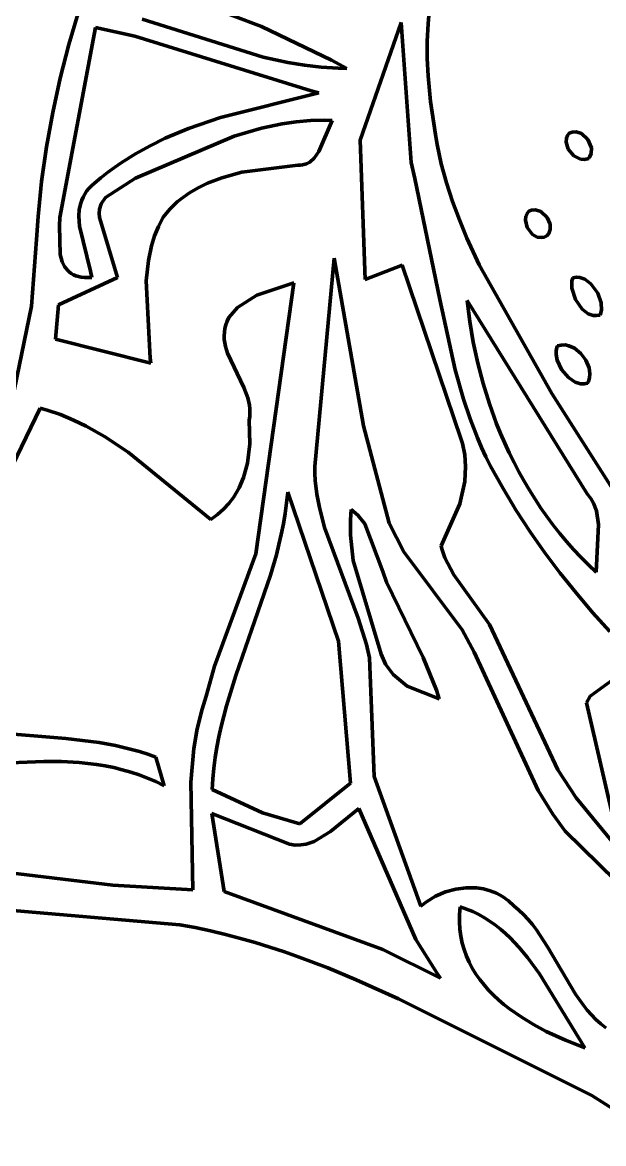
# Model space of a CAD drawing. Header units: millimetres. Extents: x 0 to 12.5, y 0 to 14.6.
# Drawn here: x 8.978 to 9.695, y 8.915 to 10.296 of the extents above; entities that cross this region are included whole.
import ezdxf

# ---------------------------------------------------------------- set-up
doc = ezdxf.new("R2010")
doc.units = ezdxf.units.MM
doc.layers.add('color#131313ff', color=7, linetype='CONTINUOUS', lineweight=100)
doc.layers.add('color#fcfcfcff', color=7, linetype='CONTINUOUS', lineweight=100)

msp = doc.modelspace()

# ---------------------------------------------------------------- linework, layer by layer
at = {"layer": 'color#131313ff'}
for p, q in [((9.2729, 10.2912), (9.2031, 10.3175)), ((9.0355, 10.2691), (9.0478, 10.3103)), ((9.1261, 10.3001), (9.2752, 10.2533)), ((9.4791, 10.3047), (9.4782, 10.2942)), ((9.0685, 10.2897), (9.0246, 10.0559)), ((9.1168, 10.2792), (9.0685, 10.2897)), ((9.3594, 10.2497), (9.2729, 10.2912)), ((9.4453, 10.296), (9.3945, 10.1513)), ((9.4574, 10.1236), (9.4453, 10.296)), ((9.4782, 10.2942), (9.4772, 10.273)), ((9.3342, 10.2119), (9.1168, 10.2792)), ((9.4772, 10.273), (9.4773, 10.2517)), ((9.0247, 10.2273), (9.0355, 10.2691)), ((9.2752, 10.2533), (9.3055, 10.2466)), ((9.3055, 10.2466), (9.326, 10.2433)), ((9.3781, 10.2395), (9.3594, 10.2497)), ((9.4773, 10.2517), (9.4783, 10.2304)), ((9.326, 10.2433), (9.3467, 10.2409)), ((9.3467, 10.2409), (9.3676, 10.2396)), ((9.3676, 10.2396), (9.3781, 10.2395)), ((9.4783, 10.2304), (9.4813, 10.1988)), ((9.0156, 10.1853), (9.0247, 10.2273)), ((9.2225, 10.1791), (9.3437, 10.2093)), ((9.3437, 10.2093), (9.3342, 10.2119)), ((9.4813, 10.1988), (9.4874, 10.158)), ((9.008, 10.1429), (9.0156, 10.1853)), ((9.183, 10.1654), (9.2225, 10.1791)), ((9.3334, 10.1752), (9.3159, 10.1737)), ((9.3511, 10.1757), (9.3334, 10.1752)), ((9.3436, 10.1372), (9.3601, 10.1754)), ((9.3601, 10.1754), (9.3511, 10.1757)), ((9.1543, 10.1534), (9.183, 10.1654)), ((9.2729, 10.1658), (9.2392, 10.156)), ((9.2985, 10.1712), (9.2729, 10.1658)), ((9.3159, 10.1737), (9.2985, 10.1712)), ((9.6558, 10.1611), (9.6609, 10.1614)), ((9.6609, 10.1614), (9.6674, 10.1593)), ((9.2392, 10.156), (9.1176, 10.1045)), ((9.1357, 10.1443), (9.1543, 10.1534)), ((9.3945, 10.1513), (9.4009, 9.9797)), ((9.4874, 10.158), (9.4894, 10.1459)), ((9.6483, 10.1486), (9.6488, 10.1536)), ((9.6509, 10.1402), (9.6483, 10.1486)), ((9.6488, 10.1536), (9.6501, 10.1568)), ((9.6501, 10.1568), (9.6523, 10.1597)), ((9.6523, 10.1597), (9.6558, 10.1611)), ((9.6674, 10.1593), (9.6753, 10.1519)), ((9.6753, 10.1519), (9.6795, 10.1418)), ((9.002, 10.1002), (9.008, 10.1429)), ((9.1001, 10.1233), (9.1176, 10.1343)), ((9.1176, 10.1343), (9.1357, 10.1443)), ((9.338, 10.1289), (9.3436, 10.1372)), ((9.4894, 10.1459), (9.4919, 10.1339)), ((9.4919, 10.1339), (9.4946, 10.122)), ((9.658, 10.1317), (9.6509, 10.1402)), ((9.6793, 10.1348), (9.6773, 10.13)), ((9.6795, 10.1418), (9.6793, 10.1348)), ((9.0916, 10.1174), (9.1001, 10.1233)), ((9.2486, 10.1115), (9.3179, 10.1205)), ((9.3179, 10.1205), (9.3208, 10.1205)), ((9.3208, 10.1205), (9.3235, 10.1208)), ((9.3235, 10.1208), (9.3284, 10.1221)), ((9.3284, 10.1221), (9.3327, 10.1242)), ((9.3327, 10.1242), (9.338, 10.1289)), ((9.462, 10.1041), (9.4574, 10.1236)), ((9.4946, 10.122), (9.5009, 10.0986)), ((9.666, 10.1277), (9.658, 10.1317)), ((9.6712, 10.1273), (9.666, 10.1277)), ((9.6763, 10.1286), (9.6712, 10.1273)), ((9.6773, 10.13), (9.6763, 10.1286)), ((9.0751, 10.1048), (9.0832, 10.1113)), ((9.0832, 10.1113), (9.0916, 10.1174)), ((9.2239, 10.1049), (9.2486, 10.1115)), ((8.9977, 10.0573), (9.002, 10.1002)), ((9.0602, 10.0916), (9.0634, 10.0949)), ((9.0634, 10.0949), (9.0671, 10.0981)), ((9.0671, 10.0981), (9.0751, 10.1048)), ((9.1176, 10.1045), (9.0806, 10.0803)), ((9.1842, 10.0863), (9.195, 10.0926)), ((9.195, 10.0926), (9.2063, 10.0981)), ((9.2063, 10.0981), (9.2239, 10.1049)), ((9.4928, 9.9551), (9.462, 10.1041)), ((9.5009, 10.0986), (9.5083, 10.0756)), ((9.0514, 10.0774), (9.0531, 10.0811)), ((9.0531, 10.0811), (9.0551, 10.0847)), ((9.0551, 10.0847), (9.0574, 10.0883)), ((9.0574, 10.0883), (9.0602, 10.0916)), ((9.0806, 10.0803), (9.0754, 10.0728)), ((9.1692, 10.075), (9.174, 10.079)), ((9.174, 10.079), (9.1842, 10.0863)), ((9.0479, 10.0576), (9.0484, 10.0657)), ((9.0484, 10.0657), (9.0501, 10.0736)), ((9.0501, 10.0736), (9.0514, 10.0774)), ((9.0732, 10.0662), (9.0727, 10.0613)), ((9.0754, 10.0728), (9.0732, 10.0662)), ((9.1557, 10.0614), (9.16, 10.0662)), ((9.16, 10.0662), (9.1645, 10.0707)), ((9.1645, 10.0707), (9.1692, 10.075)), ((9.5083, 10.0756), (9.5168, 10.0529)), ((9.6023, 10.0636), (9.6057, 10.065)), ((9.6057, 10.065), (9.6107, 10.0653)), ((9.6107, 10.0653), (9.6172, 10.0632)), ((8.9958, 10.0287), (8.9977, 10.0573)), ((9.0246, 10.0559), (9.024, 10.0456)), ((9.0487, 10.045), (9.0479, 10.0576)), ((9.0727, 10.0613), (9.0732, 10.0559)), ((9.0732, 10.0559), (9.0953, 9.982)), ((9.1459, 10.0448), (9.1516, 10.0563)), ((9.1516, 10.0563), (9.1557, 10.0614)), ((9.5168, 10.0529), (9.526, 10.0306)), ((9.5982, 10.0524), (9.5988, 10.0576)), ((9.6003, 10.0437), (9.5982, 10.0524)), ((9.5988, 10.0576), (9.6012, 10.0622)), ((9.6012, 10.0622), (9.6023, 10.0636)), ((9.6172, 10.0632), (9.6251, 10.0559)), ((9.6251, 10.0559), (9.6287, 10.0477)), ((9.024, 10.0456), (9.0249, 10.0103)), ((9.0621, 9.9899), (9.0487, 10.045)), ((9.1412, 10.0331), (9.1459, 10.0448)), ((9.6068, 10.0351), (9.6003, 10.0437)), ((9.6289, 10.0409), (9.6271, 10.0361)), ((9.6287, 10.0477), (9.6289, 10.0409)), ((8.9894, 9.9468), (8.9958, 10.0287)), ((9.1374, 10.0211), (9.1412, 10.0331)), ((9.526, 10.0306), (9.5413, 9.9977)), ((9.6128, 10.0318), (9.6068, 10.0351)), ((9.6179, 10.0311), (9.6128, 10.0318)), ((9.6213, 10.0317), (9.6179, 10.0311)), ((9.6248, 10.0332), (9.6213, 10.0317)), ((9.6271, 10.0361), (9.6248, 10.0332)), ((9.0249, 10.0103), (9.0275, 10.0011)), ((9.1335, 10.0028), (9.1374, 10.0211)), ((9.0275, 10.0011), (9.0302, 9.9956)), ((9.1307, 9.9778), (9.1335, 10.0028)), ((9.3625, 10.0056), (9.3385, 9.7494)), ((9.3985, 9.7992), (9.3625, 10.0056)), ((9.4009, 9.9797), (9.4463, 9.9972)), ((9.4463, 9.9972), (9.5192, 9.7824)), ((9.5413, 9.9977), (9.6306, 9.839)), ((9.0953, 9.982), (9.0227, 9.9485)), ((9.0302, 9.9956), (9.0338, 9.9909)), ((9.0338, 9.9909), (9.036, 9.9888)), ((9.036, 9.9888), (9.0384, 9.987)), ((9.0384, 9.987), (9.0411, 9.9854)), ((9.0411, 9.9854), (9.044, 9.9841)), ((9.044, 9.9841), (9.0473, 9.9831)), ((9.0473, 9.9831), (9.0509, 9.9823)), ((9.0509, 9.9823), (9.0548, 9.9819)), ((9.0548, 9.9819), (9.0591, 9.9818)), ((9.0591, 9.9818), (9.0637, 9.982)), ((9.0637, 9.982), (9.0621, 9.9899)), ((9.6568, 9.9817), (9.6611, 9.9823)), ((9.6611, 9.9823), (9.6653, 9.982)), ((9.6653, 9.982), (9.6714, 9.9798)), ((9.1359, 9.8828), (9.1307, 9.9778)), ((9.2659, 9.6417), (9.3128, 9.9753)), ((9.3128, 9.9753), (9.2673, 9.9603)), ((9.6555, 9.9689), (9.6556, 9.9777)), ((9.6598, 9.9549), (9.6555, 9.9689)), ((9.6556, 9.9777), (9.6568, 9.9817)), ((9.6714, 9.9798), (9.6789, 9.9743)), ((9.6789, 9.9743), (9.6875, 9.9625)), ((9.2673, 9.9603), (9.2435, 9.945)), ((9.5117, 9.8684), (9.4928, 9.9551)), ((9.6683, 9.9429), (9.6598, 9.9549)), ((9.6875, 9.9625), (9.6915, 9.9509)), ((8.9624, 9.8151), (8.9894, 9.9468)), ((9.0227, 9.9485), (9.0191, 9.9062)), ((9.2435, 9.945), (9.2329, 9.9329)), ((9.5265, 9.9537), (9.5296, 9.9279)), ((9.6743, 9.7157), (9.5265, 9.9537)), ((9.6756, 9.9374), (9.6683, 9.9429)), ((9.6919, 9.9419), (9.6904, 9.9357)), ((9.6915, 9.9509), (9.6919, 9.9419)), ((9.2307, 9.9282), (9.229, 9.9236)), ((9.2329, 9.9329), (9.2307, 9.9282)), ((9.5296, 9.9279), (9.5339, 9.9022)), ((9.6817, 9.9353), (9.6756, 9.9374)), ((9.686, 9.935), (9.6817, 9.9353)), ((9.6904, 9.9357), (9.686, 9.935)), ((9.2272, 9.9146), (9.2269, 9.9102)), ((9.2279, 9.9191), (9.2272, 9.9146)), ((9.229, 9.9236), (9.2279, 9.9191)), ((9.0191, 9.9062), (9.1366, 9.8766)), ((9.2269, 9.9102), (9.2271, 9.9058)), ((9.2271, 9.9058), (9.2277, 9.9015)), ((9.2277, 9.9015), (9.2285, 9.8972)), ((9.5339, 9.9022), (9.5394, 9.8766)), ((9.2285, 9.8972), (9.2311, 9.8887)), ((9.2311, 9.8887), (9.2512, 9.8467)), ((9.636, 9.8916), (9.637, 9.8958)), ((9.636, 9.8872), (9.636, 9.8916)), ((9.6373, 9.8802), (9.636, 9.8872)), ((9.637, 9.8958), (9.6378, 9.8977)), ((9.6378, 9.8977), (9.6425, 9.8988)), ((9.6425, 9.8988), (9.6473, 9.8989)), ((9.6473, 9.8989), (9.6519, 9.8979)), ((9.6519, 9.8979), (9.6587, 9.8949)), ((9.6587, 9.8949), (9.6666, 9.8885)), ((9.6666, 9.8885), (9.6729, 9.8801)), ((9.1366, 9.8766), (9.1359, 9.8828)), ((9.5394, 9.8766), (9.546, 9.8514)), ((9.6429, 9.8686), (9.6373, 9.8802)), ((9.6729, 9.8801), (9.6768, 9.8707)), ((9.5221, 9.832), (9.5117, 9.8684)), ((9.6514, 9.8588), (9.6429, 9.8686)), ((9.6596, 9.8533), (9.6514, 9.8588)), ((9.6773, 9.8586), (9.6759, 9.854)), ((9.6768, 9.8707), (9.6777, 9.8634)), ((9.6777, 9.8634), (9.6773, 9.8586)), ((9.2512, 9.8467), (9.2561, 9.8337)), ((9.546, 9.8514), (9.5538, 9.8264)), ((9.6661, 9.8512), (9.6596, 9.8533)), ((9.6705, 9.851), (9.6661, 9.8512)), ((9.6748, 9.8519), (9.6705, 9.851)), ((9.6759, 9.854), (9.6748, 9.8519)), ((9.2561, 9.8337), (9.258, 9.8248)), ((9.5302, 9.808), (9.5221, 9.832)), ((9.6306, 9.839), (9.7063, 9.7205)), ((9.0003, 9.821), (8.9081, 9.6317)), ((9.0088, 9.8186), (9.0003, 9.821)), ((9.0253, 9.8131), (9.0088, 9.8186)), ((9.258, 9.8248), (9.2585, 9.8202)), ((9.2585, 9.8202), (9.2587, 9.8156)), ((9.5538, 9.8264), (9.5628, 9.8019)), ((9.0414, 9.8065), (9.0253, 9.8131)), ((9.057, 9.799), (9.0414, 9.8065)), ((9.2584, 9.811), (9.2577, 9.8062)), ((9.2577, 9.8062), (9.2586, 9.7771)), ((9.2587, 9.8156), (9.2584, 9.811)), ((9.5393, 9.7844), (9.5302, 9.808)), ((9.0796, 9.7861), (9.057, 9.799)), ((9.4304, 9.6793), (9.3985, 9.7992)), ((9.5628, 9.8019), (9.5677, 9.7897)), ((9.5677, 9.7897), (9.5729, 9.7778)), ((9.1085, 9.7667), (9.0796, 9.7861)), ((9.2586, 9.7771), (9.2558, 9.7535)), ((9.5192, 9.7824), (9.5205, 9.7777)), ((9.5205, 9.7777), (9.5234, 9.7635)), ((9.5443, 9.7727), (9.5393, 9.7844)), ((9.5729, 9.7778), (9.5784, 9.7659)), ((9.2105, 9.6841), (9.1085, 9.7667)), ((9.5234, 9.7635), (9.5245, 9.7494)), ((9.5496, 9.7611), (9.5443, 9.7727)), ((9.5553, 9.7497), (9.5496, 9.7611)), ((9.5784, 9.7659), (9.5842, 9.7542)), ((9.2558, 9.7535), (9.2509, 9.7356)), ((9.3385, 9.7494), (9.3387, 9.7408)), ((9.5245, 9.7494), (9.5235, 9.7308)), ((9.5707, 9.7221), (9.5553, 9.7497)), ((9.5842, 9.7542), (9.5902, 9.7426)), ((9.2509, 9.7356), (9.2455, 9.723)), ((9.3387, 9.7408), (9.3392, 9.7322)), ((9.5902, 9.7426), (9.5966, 9.7312)), ((9.2455, 9.723), (9.2384, 9.7111)), ((9.3392, 9.7322), (9.3412, 9.7153)), ((9.5235, 9.7308), (9.5176, 9.7034)), ((9.5869, 9.6952), (9.5707, 9.7221)), ((9.5966, 9.7312), (9.6032, 9.72)), ((9.6032, 9.72), (9.6101, 9.709)), ((9.2384, 9.7111), (9.2327, 9.7036)), ((9.3053, 9.7175), (9.3039, 9.7044)), ((9.3678, 9.5342), (9.3053, 9.7175)), ((9.3412, 9.7153), (9.3444, 9.6987)), ((9.6101, 9.709), (9.6173, 9.6981)), ((9.6787, 9.7099), (9.6743, 9.7157)), ((9.6822, 9.7039), (9.6787, 9.7099)), ((9.2262, 9.6966), (9.2188, 9.6901)), ((9.2327, 9.7036), (9.2262, 9.6966)), ((9.3039, 9.7044), (9.3022, 9.6914)), ((9.3444, 9.6987), (9.3508, 9.6742)), ((9.3827, 9.6837), (9.3836, 9.6964)), ((9.3836, 9.6964), (9.3918, 9.6893)), ((9.5176, 9.7034), (9.4945, 9.6516)), ((9.6041, 9.6689), (9.5869, 9.6952)), ((9.6173, 9.6981), (9.6248, 9.6875)), ((9.6858, 9.6945), (9.6822, 9.7039)), ((9.6885, 9.6779), (9.6858, 9.6945)), ((9.2188, 9.6901), (9.2105, 9.6841)), ((9.3, 9.6785), (9.2974, 9.6657)), ((9.3022, 9.6914), (9.3, 9.6785)), ((9.3828, 9.6647), (9.3827, 9.6837)), ((9.3918, 9.6893), (9.4005, 9.6786)), ((9.4005, 9.6786), (9.4225, 9.6201)), ((9.4486, 9.6441), (9.4304, 9.6793)), ((9.6248, 9.6875), (9.6326, 9.677)), ((9.2974, 9.6657), (9.2945, 9.653)), ((9.3508, 9.6742), (9.3921, 9.5625)), ((9.3861, 9.6334), (9.3828, 9.6647)), ((9.6222, 9.6431), (9.6041, 9.6689)), ((9.6326, 9.677), (9.6407, 9.6668)), ((9.6407, 9.6668), (9.649, 9.6568)), ((9.6853, 9.6191), (9.6885, 9.6779)), ((9.2945, 9.653), (9.2913, 9.6404)), ((9.4945, 9.6516), (9.4954, 9.6477)), ((9.649, 9.6568), (9.6577, 9.647)), ((9.2151, 9.5034), (9.2659, 9.6417)), ((9.2913, 9.6404), (9.2841, 9.6153)), ((9.5202, 9.5482), (9.4486, 9.6441)), ((9.4954, 9.6477), (9.499, 9.6366)), ((9.6411, 9.618), (9.6222, 9.6431)), ((9.6577, 9.647), (9.6666, 9.6374)), ((9.6666, 9.6374), (9.6758, 9.6282)), ((9.4205, 9.5183), (9.3861, 9.6334)), ((9.499, 9.6366), (9.5101, 9.616)), ((9.6758, 9.6282), (9.6853, 9.6191)), ((9.2841, 9.6153), (9.2415, 9.4918)), ((9.4225, 9.6201), (9.427, 9.6069)), ((9.5101, 9.616), (9.5538, 9.5545)), ((9.6607, 9.5935), (9.6411, 9.618)), ((9.427, 9.6069), (9.4723, 9.514)), ((9.6811, 9.5695), (9.6607, 9.5935)), ((9.7021, 9.5461), (9.6811, 9.5695)), ((9.3921, 9.5625), (9.4022, 9.5301)), ((9.5538, 9.5545), (9.6381, 9.3759)), ((9.5351, 9.5208), (9.5202, 9.5482)), ((9.3827, 9.3593), (9.3678, 9.5342)), ((9.4022, 9.5301), (9.4061, 9.5136)), ((9.4061, 9.5136), (9.4119, 9.3676)), ((9.4258, 9.506), (9.4205, 9.5183)), ((9.4723, 9.514), (9.4888, 9.4738)), ((9.6141, 9.3501), (9.5351, 9.5208)), ((9.2048, 9.4663), (9.2151, 9.5034)), ((9.4352, 9.493), (9.4258, 9.506)), ((9.6779, 9.4665), (9.7246, 9.5)), ((9.2415, 9.4918), (9.2299, 9.4544)), ((9.4524, 9.4787), (9.4352, 9.493)), ((9.4918, 9.4632), (9.4524, 9.4787)), ((9.4888, 9.4738), (9.4918, 9.4632)), ((9.1997, 9.4504), (9.2048, 9.4663)), ((9.6734, 9.4584), (9.6779, 9.4665)), ((9.7112, 9.2947), (9.6734, 9.4584)), ((9.1937, 9.4262), (9.1997, 9.4504)), ((9.2299, 9.4544), (9.2233, 9.4292)), ((8.909, 9.4245), (9.0319, 9.4143)), ((9.1895, 9.4018), (9.1937, 9.4262)), ((9.2205, 9.4165), (9.218, 9.4037)), ((9.2233, 9.4292), (9.2205, 9.4165)), ((9.0319, 9.4143), (9.0727, 9.4093)), ((9.0727, 9.4093), (9.0929, 9.4056)), ((9.0929, 9.4056), (9.1129, 9.4009)), ((9.218, 9.4037), (9.2159, 9.3908)), ((9.1129, 9.4009), (9.1228, 9.3981)), ((9.1228, 9.3981), (9.1327, 9.3949)), ((9.1327, 9.3949), (9.1426, 9.3914)), ((9.1426, 9.3914), (9.1529, 9.3562)), ((9.1858, 9.3607), (9.1895, 9.4018)), ((9.2159, 9.3908), (9.2142, 9.3778)), ((9.0046, 9.3861), (8.8727, 9.3805)), ((9.0264, 9.3859), (9.0046, 9.3861)), ((9.0481, 9.3846), (9.0264, 9.3859)), ((9.0589, 9.3836), (9.0481, 9.3846)), ((9.0696, 9.3822), (9.0589, 9.3836)), ((9.0803, 9.3805), (9.0696, 9.3822)), ((9.0909, 9.3784), (9.0803, 9.3805)), ((9.1014, 9.3759), (9.0909, 9.3784)), ((9.1119, 9.373), (9.1014, 9.3759)), ((9.2142, 9.3778), (9.213, 9.3647)), ((9.6381, 9.3759), (9.6606, 9.3414)), ((9.1223, 9.3696), (9.1119, 9.373)), ((9.1326, 9.3656), (9.1223, 9.3696)), ((9.1428, 9.3612), (9.1326, 9.3656)), ((9.1529, 9.3562), (9.1428, 9.3612)), ((9.1884, 9.2281), (9.1858, 9.3607)), ((9.213, 9.3647), (9.2123, 9.3515)), ((9.4119, 9.3676), (9.4695, 9.208)), ((9.2123, 9.3515), (9.2741, 9.3226)), ((9.3201, 9.3092), (9.3827, 9.3593)), ((9.6322, 9.3211), (9.6141, 9.3501)), ((9.6606, 9.3414), (9.7198, 9.2693)), ((9.2116, 9.3218), (9.2269, 9.2257)), ((9.3073, 9.284), (9.2116, 9.3218)), ((9.2741, 9.3226), (9.3201, 9.3092)), ((9.393, 9.3283), (9.358, 9.2998)), ((9.4632, 9.1666), (9.393, 9.3283)), ((9.6474, 9.3003), (9.6322, 9.3211)), ((9.358, 9.2998), (9.3377, 9.2875)), ((9.7736, 9.1762), (9.6474, 9.3003)), ((9.3146, 9.2831), (9.3073, 9.284)), ((9.3216, 9.2833), (9.3146, 9.2831)), ((9.3282, 9.2843), (9.3216, 9.2833)), ((9.3377, 9.2875), (9.3282, 9.2843)), ((8.9034, 9.2561), (9.0897, 9.2335)), ((9.0897, 9.2335), (9.1884, 9.2281)), ((9.2269, 9.2257), (9.4225, 9.1546)), ((9.4876, 9.2201), (9.4997, 9.2253)), ((9.4997, 9.2253), (9.5123, 9.2288)), ((9.5123, 9.2288), (9.5251, 9.2305)), ((9.5251, 9.2305), (9.538, 9.2303)), ((9.538, 9.2303), (9.5464, 9.229)), ((9.5464, 9.229), (9.5547, 9.2269)), ((9.5547, 9.2269), (9.5626, 9.2237)), ((9.5626, 9.2237), (9.5702, 9.2196)), ((9.1725, 9.1849), (8.7917, 9.2172)), ((9.4695, 9.208), (9.4764, 9.2133)), ((9.4764, 9.2133), (9.4876, 9.2201)), ((9.5702, 9.2196), (9.5774, 9.2144)), ((9.5774, 9.2144), (9.584, 9.2082)), ((9.5169, 9.1977), (9.5168, 9.1884)), ((9.5177, 9.2072), (9.5169, 9.1977)), ((9.5257, 9.2043), (9.5177, 9.2072)), ((9.5334, 9.2011), (9.5257, 9.2043)), ((9.5408, 9.1974), (9.5334, 9.2011)), ((9.5479, 9.1934), (9.5408, 9.1974)), ((9.584, 9.2082), (9.5902, 9.203)), ((9.5902, 9.203), (9.596, 9.1974)), ((9.596, 9.1974), (9.6015, 9.1914)), ((9.1914, 9.1814), (9.1725, 9.1849)), ((9.21, 9.1774), (9.1914, 9.1814)), ((9.5168, 9.1884), (9.5173, 9.1795)), ((9.5547, 9.1891), (9.5479, 9.1934)), ((9.5613, 9.1845), (9.5547, 9.1891)), ((9.5676, 9.1795), (9.5613, 9.1845)), ((9.6015, 9.1914), (9.6068, 9.1851)), ((9.6068, 9.1851), (9.6118, 9.1786)), ((9.2286, 9.173), (9.21, 9.1774)), ((9.247, 9.1682), (9.2286, 9.173)), ((9.2652, 9.163), (9.247, 9.1682)), ((9.5173, 9.1795), (9.5185, 9.1708)), ((9.5185, 9.1708), (9.5202, 9.1624)), ((9.5737, 9.1743), (9.5676, 9.1795)), ((9.5796, 9.1688), (9.5737, 9.1743)), ((9.5907, 9.1571), (9.5796, 9.1688)), ((9.6118, 9.1786), (9.6166, 9.1718)), ((9.6166, 9.1718), (9.6256, 9.1577)), ((9.2834, 9.1574), (9.2652, 9.163)), ((9.3014, 9.1514), (9.2834, 9.1574)), ((9.4225, 9.1546), (9.4936, 9.1193)), ((9.4889, 9.1259), (9.4632, 9.1666)), ((9.5202, 9.1624), (9.5226, 9.1543)), ((9.5226, 9.1543), (9.5255, 9.1464)), ((9.601, 9.1446), (9.5907, 9.1571)), ((9.6256, 9.1577), (9.6599, 9.0996)), ((9.3192, 9.1452), (9.3014, 9.1514)), ((9.3547, 9.1317), (9.3192, 9.1452)), ((9.5255, 9.1464), (9.5289, 9.1388)), ((9.6155, 9.1246), (9.601, 9.1446)), ((9.3898, 9.1172), (9.3547, 9.1317)), ((9.4936, 9.1193), (9.4889, 9.1259)), ((9.5289, 9.1388), (9.5328, 9.1314)), ((9.5328, 9.1314), (9.5372, 9.1243)), ((9.4417, 9.0938), (9.3898, 9.1172)), ((9.5372, 9.1243), (9.5421, 9.1175)), ((9.5421, 9.1175), (9.5473, 9.1109)), ((9.6715, 9.0334), (9.6155, 9.1246)), ((9.5473, 9.1109), (9.5529, 9.1045)), ((9.5529, 9.1045), (9.5589, 9.0984)), ((9.5589, 9.0984), (9.5652, 9.0926)), ((9.6599, 9.0996), (9.6694, 9.0862)), ((9.68, 8.9745), (9.4417, 9.0938)), ((9.5652, 9.0926), (9.5718, 9.0869)), ((9.5718, 9.0869), (9.5787, 9.0815)), ((9.6694, 9.0862), (9.6744, 9.0799)), ((9.5787, 9.0815), (9.5931, 9.0714)), ((9.5931, 9.0714), (9.6082, 9.0621)), ((9.6744, 9.0799), (9.6796, 9.0739)), ((9.6796, 9.0739), (9.6852, 9.0682)), ((9.6082, 9.0621), (9.6239, 9.0537)), ((9.6852, 9.0682), (9.6911, 9.063)), ((9.6911, 9.063), (9.6973, 9.0581)), ((9.6239, 9.0537), (9.6477, 9.0427)), ((9.6477, 9.0427), (9.6715, 9.0334)), ((9.774, 8.9155), (9.68, 8.9745))]:
    msp.add_line(p, q, dxfattribs=at)
at = {"layer": 'color#fcfcfcff'}
for p, q in [((9.2031, 10.3175), (9.2729, 10.2912)), ((9.0478, 10.3103), (9.0355, 10.2691)), ((9.2752, 10.2533), (9.1261, 10.3001)), ((9.4782, 10.2942), (9.4791, 10.3047)), ((9.0246, 10.0559), (9.0685, 10.2897)), ((9.0685, 10.2897), (9.1168, 10.2792)), ((9.2729, 10.2912), (9.3594, 10.2497)), ((9.3945, 10.1513), (9.4453, 10.296)), ((9.4453, 10.296), (9.4574, 10.1236)), ((9.4772, 10.273), (9.4782, 10.2942)), ((9.1168, 10.2792), (9.3342, 10.2119)), ((9.4773, 10.2517), (9.4772, 10.273)), ((9.0355, 10.2691), (9.0247, 10.2273)), ((9.3055, 10.2466), (9.2752, 10.2533)), ((9.326, 10.2433), (9.3055, 10.2466)), ((9.3594, 10.2497), (9.3781, 10.2395)), ((9.4783, 10.2304), (9.4773, 10.2517)), ((9.3467, 10.2409), (9.326, 10.2433)), ((9.3676, 10.2396), (9.3467, 10.2409)), ((9.3781, 10.2395), (9.3676, 10.2396)), ((9.4813, 10.1988), (9.4783, 10.2304)), ((9.0247, 10.2273), (9.0156, 10.1853)), ((9.3437, 10.2093), (9.2225, 10.1791)), ((9.3342, 10.2119), (9.3437, 10.2093)), ((9.4874, 10.158), (9.4813, 10.1988)), ((9.0156, 10.1853), (9.008, 10.1429)), ((9.2225, 10.1791), (9.183, 10.1654)), ((9.3159, 10.1737), (9.3334, 10.1752)), ((9.3334, 10.1752), (9.3511, 10.1757)), ((9.3601, 10.1754), (9.3436, 10.1372)), ((9.3511, 10.1757), (9.3601, 10.1754)), ((9.183, 10.1654), (9.1543, 10.1534)), ((9.2392, 10.156), (9.2729, 10.1658)), ((9.2729, 10.1658), (9.2985, 10.1712)), ((9.2985, 10.1712), (9.3159, 10.1737)), ((9.6609, 10.1614), (9.6558, 10.1611)), ((9.6674, 10.1593), (9.6609, 10.1614)), ((9.1176, 10.1045), (9.2392, 10.156)), ((9.1543, 10.1534), (9.1357, 10.1443)), ((9.4009, 9.9797), (9.3945, 10.1513)), ((9.4894, 10.1459), (9.4874, 10.158)), ((9.6488, 10.1536), (9.6483, 10.1486)), ((9.6483, 10.1486), (9.6509, 10.1402)), ((9.6501, 10.1568), (9.6488, 10.1536)), ((9.6523, 10.1597), (9.6501, 10.1568)), ((9.6558, 10.1611), (9.6523, 10.1597)), ((9.6753, 10.1519), (9.6674, 10.1593)), ((9.6795, 10.1418), (9.6753, 10.1519)), ((9.008, 10.1429), (9.002, 10.1002)), ((9.1176, 10.1343), (9.1001, 10.1233)), ((9.1357, 10.1443), (9.1176, 10.1343)), ((9.3436, 10.1372), (9.338, 10.1289)), ((9.4919, 10.1339), (9.4894, 10.1459)), ((9.4946, 10.122), (9.4919, 10.1339)), ((9.6509, 10.1402), (9.658, 10.1317)), ((9.6773, 10.13), (9.6793, 10.1348)), ((9.6793, 10.1348), (9.6795, 10.1418)), ((9.1001, 10.1233), (9.0916, 10.1174)), ((9.3179, 10.1205), (9.2486, 10.1115)), ((9.3208, 10.1205), (9.3179, 10.1205)), ((9.3235, 10.1208), (9.3208, 10.1205)), ((9.3284, 10.1221), (9.3235, 10.1208)), ((9.3327, 10.1242), (9.3284, 10.1221)), ((9.338, 10.1289), (9.3327, 10.1242)), ((9.4574, 10.1236), (9.462, 10.1041)), ((9.5009, 10.0986), (9.4946, 10.122)), ((9.658, 10.1317), (9.666, 10.1277)), ((9.666, 10.1277), (9.6712, 10.1273)), ((9.6712, 10.1273), (9.6763, 10.1286)), ((9.6763, 10.1286), (9.6773, 10.13)), ((9.0832, 10.1113), (9.0751, 10.1048)), ((9.0916, 10.1174), (9.0832, 10.1113)), ((9.2486, 10.1115), (9.2239, 10.1049)), ((9.002, 10.1002), (8.9977, 10.0573)), ((9.0634, 10.0949), (9.0602, 10.0916)), ((9.0671, 10.0981), (9.0634, 10.0949)), ((9.0751, 10.1048), (9.0671, 10.0981)), ((9.0806, 10.0803), (9.1176, 10.1045)), ((9.195, 10.0926), (9.1842, 10.0863)), ((9.2063, 10.0981), (9.195, 10.0926)), ((9.2239, 10.1049), (9.2063, 10.0981)), ((9.462, 10.1041), (9.4928, 9.9551)), ((9.5083, 10.0756), (9.5009, 10.0986)), ((9.0531, 10.0811), (9.0514, 10.0774)), ((9.0551, 10.0847), (9.0531, 10.0811)), ((9.0574, 10.0883), (9.0551, 10.0847)), ((9.0602, 10.0916), (9.0574, 10.0883)), ((9.0754, 10.0728), (9.0806, 10.0803)), ((9.174, 10.079), (9.1692, 10.075)), ((9.1842, 10.0863), (9.174, 10.079)), ((9.0484, 10.0657), (9.0479, 10.0576)), ((9.0501, 10.0736), (9.0484, 10.0657)), ((9.0514, 10.0774), (9.0501, 10.0736)), ((9.0727, 10.0613), (9.0732, 10.0662)), ((9.0732, 10.0662), (9.0754, 10.0728)), ((9.16, 10.0662), (9.1557, 10.0614)), ((9.1645, 10.0707), (9.16, 10.0662)), ((9.1692, 10.075), (9.1645, 10.0707)), ((9.5168, 10.0529), (9.5083, 10.0756)), ((9.6057, 10.065), (9.6023, 10.0636)), ((9.6107, 10.0653), (9.6057, 10.065)), ((9.6172, 10.0632), (9.6107, 10.0653)), ((8.9977, 10.0573), (8.9958, 10.0287)), ((9.024, 10.0456), (9.0246, 10.0559)), ((9.0479, 10.0576), (9.0487, 10.045)), ((9.0732, 10.0559), (9.0727, 10.0613)), ((9.0953, 9.982), (9.0732, 10.0559)), ((9.1516, 10.0563), (9.1459, 10.0448)), ((9.1557, 10.0614), (9.1516, 10.0563)), ((9.526, 10.0306), (9.5168, 10.0529)), ((9.5988, 10.0576), (9.5982, 10.0524)), ((9.5982, 10.0524), (9.6003, 10.0437)), ((9.6012, 10.0622), (9.5988, 10.0576)), ((9.6023, 10.0636), (9.6012, 10.0622)), ((9.6251, 10.0559), (9.6172, 10.0632)), ((9.6287, 10.0477), (9.6251, 10.0559)), ((9.0249, 10.0103), (9.024, 10.0456)), ((9.0487, 10.045), (9.0621, 9.9899)), ((9.1459, 10.0448), (9.1412, 10.0331)), ((9.6003, 10.0437), (9.6068, 10.0351)), ((9.6271, 10.0361), (9.6289, 10.0409)), ((9.6289, 10.0409), (9.6287, 10.0477)), ((8.9958, 10.0287), (8.9894, 9.9468)), ((9.1412, 10.0331), (9.1374, 10.0211)), ((9.5413, 9.9977), (9.526, 10.0306)), ((9.6068, 10.0351), (9.6128, 10.0318)), ((9.6128, 10.0318), (9.6179, 10.0311)), ((9.6179, 10.0311), (9.6213, 10.0317)), ((9.6213, 10.0317), (9.6248, 10.0332)), ((9.6248, 10.0332), (9.6271, 10.0361)), ((9.0275, 10.0011), (9.0249, 10.0103)), ((9.1374, 10.0211), (9.1335, 10.0028)), ((9.0302, 9.9956), (9.0275, 10.0011)), ((9.1335, 10.0028), (9.1307, 9.9778)), ((9.3385, 9.7494), (9.3625, 10.0056)), ((9.3625, 10.0056), (9.3985, 9.7992)), ((9.4463, 9.9972), (9.4009, 9.9797)), ((9.5192, 9.7824), (9.4463, 9.9972)), ((9.6306, 9.839), (9.5413, 9.9977)), ((9.0227, 9.9485), (9.0953, 9.982)), ((9.0338, 9.9909), (9.0302, 9.9956)), ((9.036, 9.9888), (9.0338, 9.9909)), ((9.0384, 9.987), (9.036, 9.9888)), ((9.0411, 9.9854), (9.0384, 9.987)), ((9.044, 9.9841), (9.0411, 9.9854)), ((9.0473, 9.9831), (9.044, 9.9841)), ((9.0509, 9.9823), (9.0473, 9.9831)), ((9.0548, 9.9819), (9.0509, 9.9823)), ((9.0591, 9.9818), (9.0548, 9.9819)), ((9.0637, 9.982), (9.0591, 9.9818)), ((9.0621, 9.9899), (9.0637, 9.982)), ((9.6611, 9.9823), (9.6568, 9.9817)), ((9.6653, 9.982), (9.6611, 9.9823)), ((9.6714, 9.9798), (9.6653, 9.982)), ((9.1307, 9.9778), (9.1359, 9.8828)), ((9.3128, 9.9753), (9.2659, 9.6417)), ((9.2673, 9.9603), (9.3128, 9.9753)), ((9.6556, 9.9777), (9.6555, 9.9689)), ((9.6555, 9.9689), (9.6598, 9.9549)), ((9.6568, 9.9817), (9.6556, 9.9777)), ((9.6789, 9.9743), (9.6714, 9.9798)), ((9.6875, 9.9625), (9.6789, 9.9743)), ((9.2435, 9.945), (9.2673, 9.9603)), ((9.4928, 9.9551), (9.5117, 9.8684)), ((9.6598, 9.9549), (9.6683, 9.9429)), ((9.6915, 9.9509), (9.6875, 9.9625)), ((8.9894, 9.9468), (8.9624, 9.8151)), ((9.0191, 9.9062), (9.0227, 9.9485)), ((9.2329, 9.9329), (9.2435, 9.945)), ((9.5265, 9.9537), (9.6743, 9.7157)), ((9.5296, 9.9279), (9.5265, 9.9537)), ((9.6683, 9.9429), (9.6756, 9.9374)), ((9.6904, 9.9357), (9.6919, 9.9419)), ((9.6919, 9.9419), (9.6915, 9.9509)), ((9.229, 9.9236), (9.2307, 9.9282)), ((9.2307, 9.9282), (9.2329, 9.9329)), ((9.5339, 9.9022), (9.5296, 9.9279)), ((9.6756, 9.9374), (9.6817, 9.9353)), ((9.6817, 9.9353), (9.686, 9.935)), ((9.686, 9.935), (9.6904, 9.9357)), ((9.2269, 9.9102), (9.2272, 9.9146)), ((9.2272, 9.9146), (9.2279, 9.9191)), ((9.2279, 9.9191), (9.229, 9.9236)), ((9.1366, 9.8766), (9.0191, 9.9062)), ((9.2271, 9.9058), (9.2269, 9.9102)), ((9.2277, 9.9015), (9.2271, 9.9058)), ((9.2285, 9.8972), (9.2277, 9.9015)), ((9.5394, 9.8766), (9.5339, 9.9022)), ((9.2311, 9.8887), (9.2285, 9.8972)), ((9.2512, 9.8467), (9.2311, 9.8887)), ((9.637, 9.8958), (9.636, 9.8916)), ((9.636, 9.8916), (9.636, 9.8872)), ((9.636, 9.8872), (9.6373, 9.8802)), ((9.6378, 9.8977), (9.637, 9.8958)), ((9.6425, 9.8988), (9.6378, 9.8977)), ((9.6473, 9.8989), (9.6425, 9.8988)), ((9.6519, 9.8979), (9.6473, 9.8989)), ((9.6587, 9.8949), (9.6519, 9.8979)), ((9.6666, 9.8885), (9.6587, 9.8949)), ((9.6729, 9.8801), (9.6666, 9.8885)), ((9.1359, 9.8828), (9.1366, 9.8766)), ((9.546, 9.8514), (9.5394, 9.8766)), ((9.6373, 9.8802), (9.6429, 9.8686)), ((9.6768, 9.8707), (9.6729, 9.8801)), ((9.5117, 9.8684), (9.5221, 9.832)), ((9.6429, 9.8686), (9.6514, 9.8588)), ((9.6514, 9.8588), (9.6596, 9.8533)), ((9.6759, 9.854), (9.6773, 9.8586)), ((9.6777, 9.8634), (9.6768, 9.8707)), ((9.6773, 9.8586), (9.6777, 9.8634)), ((9.2561, 9.8337), (9.2512, 9.8467)), ((9.5538, 9.8264), (9.546, 9.8514)), ((9.6596, 9.8533), (9.6661, 9.8512)), ((9.6661, 9.8512), (9.6705, 9.851)), ((9.6705, 9.851), (9.6748, 9.8519)), ((9.6748, 9.8519), (9.6759, 9.854)), ((9.258, 9.8248), (9.2561, 9.8337)), ((9.5221, 9.832), (9.5302, 9.808)), ((9.7063, 9.7205), (9.6306, 9.839)), ((8.9081, 9.6317), (9.0003, 9.821)), ((9.0003, 9.821), (9.0088, 9.8186)), ((9.0088, 9.8186), (9.0253, 9.8131)), ((9.2585, 9.8202), (9.258, 9.8248)), ((9.2587, 9.8156), (9.2585, 9.8202)), ((9.5628, 9.8019), (9.5538, 9.8264)), ((9.0253, 9.8131), (9.0414, 9.8065)), ((9.0414, 9.8065), (9.057, 9.799)), ((9.2577, 9.8062), (9.2584, 9.811)), ((9.2586, 9.7771), (9.2577, 9.8062)), ((9.2584, 9.811), (9.2587, 9.8156)), ((9.5302, 9.808), (9.5393, 9.7844)), ((9.057, 9.799), (9.0796, 9.7861)), ((9.3985, 9.7992), (9.4304, 9.6793)), ((9.5677, 9.7897), (9.5628, 9.8019)), ((9.5729, 9.7778), (9.5677, 9.7897)), ((9.0796, 9.7861), (9.1085, 9.7667)), ((9.2558, 9.7535), (9.2586, 9.7771)), ((9.5205, 9.7777), (9.5192, 9.7824)), ((9.5234, 9.7635), (9.5205, 9.7777)), ((9.5393, 9.7844), (9.5443, 9.7727)), ((9.5784, 9.7659), (9.5729, 9.7778)), ((9.1085, 9.7667), (9.2105, 9.6841)), ((9.5245, 9.7494), (9.5234, 9.7635)), ((9.5443, 9.7727), (9.5496, 9.7611)), ((9.5496, 9.7611), (9.5553, 9.7497)), ((9.5842, 9.7542), (9.5784, 9.7659)), ((9.2509, 9.7356), (9.2558, 9.7535)), ((9.3387, 9.7408), (9.3385, 9.7494)), ((9.5235, 9.7308), (9.5245, 9.7494)), ((9.5553, 9.7497), (9.5707, 9.7221)), ((9.5902, 9.7426), (9.5842, 9.7542)), ((9.2455, 9.723), (9.2509, 9.7356)), ((9.3392, 9.7322), (9.3387, 9.7408)), ((9.5966, 9.7312), (9.5902, 9.7426)), ((9.2384, 9.7111), (9.2455, 9.723)), ((9.3412, 9.7153), (9.3392, 9.7322)), ((9.5176, 9.7034), (9.5235, 9.7308)), ((9.5707, 9.7221), (9.5869, 9.6952)), ((9.6032, 9.72), (9.5966, 9.7312)), ((9.6101, 9.709), (9.6032, 9.72)), ((9.2327, 9.7036), (9.2384, 9.7111)), ((9.3039, 9.7044), (9.3053, 9.7175)), ((9.3053, 9.7175), (9.3678, 9.5342)), ((9.3444, 9.6987), (9.3412, 9.7153)), ((9.6173, 9.6981), (9.6101, 9.709)), ((9.6743, 9.7157), (9.6787, 9.7099)), ((9.6787, 9.7099), (9.6822, 9.7039)), ((9.2188, 9.6901), (9.2262, 9.6966)), ((9.2262, 9.6966), (9.2327, 9.7036)), ((9.3022, 9.6914), (9.3039, 9.7044)), ((9.3508, 9.6742), (9.3444, 9.6987)), ((9.3836, 9.6964), (9.3827, 9.6837)), ((9.3918, 9.6893), (9.3836, 9.6964)), ((9.4945, 9.6516), (9.5176, 9.7034)), ((9.5869, 9.6952), (9.6041, 9.6689)), ((9.6248, 9.6875), (9.6173, 9.6981)), ((9.6822, 9.7039), (9.6858, 9.6945)), ((9.6858, 9.6945), (9.6885, 9.6779)), ((9.2105, 9.6841), (9.2188, 9.6901)), ((9.2974, 9.6657), (9.3, 9.6785)), ((9.3, 9.6785), (9.3022, 9.6914)), ((9.3827, 9.6837), (9.3828, 9.6647)), ((9.4005, 9.6786), (9.3918, 9.6893)), ((9.4225, 9.6201), (9.4005, 9.6786)), ((9.4304, 9.6793), (9.4486, 9.6441)), ((9.6326, 9.677), (9.6248, 9.6875)), ((9.2945, 9.653), (9.2974, 9.6657)), ((9.3921, 9.5625), (9.3508, 9.6742)), ((9.3828, 9.6647), (9.3861, 9.6334)), ((9.6041, 9.6689), (9.6222, 9.6431)), ((9.6407, 9.6668), (9.6326, 9.677)), ((9.649, 9.6568), (9.6407, 9.6668)), ((9.6885, 9.6779), (9.6853, 9.6191)), ((9.2913, 9.6404), (9.2945, 9.653)), ((9.4954, 9.6477), (9.4945, 9.6516)), ((9.6577, 9.647), (9.649, 9.6568)), ((9.2659, 9.6417), (9.2151, 9.5034)), ((9.2841, 9.6153), (9.2913, 9.6404)), ((9.4486, 9.6441), (9.5202, 9.5482)), ((9.499, 9.6366), (9.4954, 9.6477)), ((9.6222, 9.6431), (9.6411, 9.618)), ((9.6666, 9.6374), (9.6577, 9.647)), ((9.6758, 9.6282), (9.6666, 9.6374)), ((9.3861, 9.6334), (9.4205, 9.5183)), ((9.5101, 9.616), (9.499, 9.6366)), ((9.6853, 9.6191), (9.6758, 9.6282)), ((9.2415, 9.4918), (9.2841, 9.6153)), ((9.427, 9.6069), (9.4225, 9.6201)), ((9.5538, 9.5545), (9.5101, 9.616)), ((9.6411, 9.618), (9.6607, 9.5935)), ((9.4723, 9.514), (9.427, 9.6069)), ((9.6607, 9.5935), (9.6811, 9.5695)), ((9.6811, 9.5695), (9.7021, 9.5461)), ((9.4022, 9.5301), (9.3921, 9.5625)), ((9.6381, 9.3759), (9.5538, 9.5545)), ((9.5202, 9.5482), (9.5351, 9.5208)), ((9.3678, 9.5342), (9.3827, 9.3593)), ((9.4061, 9.5136), (9.4022, 9.5301)), ((9.4119, 9.3676), (9.4061, 9.5136)), ((9.4205, 9.5183), (9.4258, 9.506)), ((9.4888, 9.4738), (9.4723, 9.514)), ((9.5351, 9.5208), (9.6141, 9.3501)), ((9.2151, 9.5034), (9.2048, 9.4663)), ((9.4258, 9.506), (9.4352, 9.493)), ((9.7246, 9.5), (9.6779, 9.4665)), ((9.2299, 9.4544), (9.2415, 9.4918)), ((9.4352, 9.493), (9.4524, 9.4787)), ((9.4524, 9.4787), (9.4918, 9.4632)), ((9.4918, 9.4632), (9.4888, 9.4738)), ((9.2048, 9.4663), (9.1997, 9.4504)), ((9.6779, 9.4665), (9.6734, 9.4584)), ((9.6734, 9.4584), (9.7112, 9.2947)), ((9.1997, 9.4504), (9.1937, 9.4262)), ((9.2233, 9.4292), (9.2299, 9.4544)), ((9.0319, 9.4143), (8.909, 9.4245)), ((9.1937, 9.4262), (9.1895, 9.4018)), ((9.218, 9.4037), (9.2205, 9.4165)), ((9.2205, 9.4165), (9.2233, 9.4292)), ((9.0727, 9.4093), (9.0319, 9.4143)), ((9.0929, 9.4056), (9.0727, 9.4093)), ((9.1129, 9.4009), (9.0929, 9.4056)), ((9.2159, 9.3908), (9.218, 9.4037)), ((9.1228, 9.3981), (9.1129, 9.4009)), ((9.1327, 9.3949), (9.1228, 9.3981)), ((9.1426, 9.3914), (9.1327, 9.3949)), ((9.1529, 9.3562), (9.1426, 9.3914)), ((9.1895, 9.4018), (9.1858, 9.3607)), ((9.2142, 9.3778), (9.2159, 9.3908)), ((8.8727, 9.3805), (9.0046, 9.3861)), ((9.0046, 9.3861), (9.0264, 9.3859)), ((9.0264, 9.3859), (9.0481, 9.3846)), ((9.0481, 9.3846), (9.0589, 9.3836)), ((9.0589, 9.3836), (9.0696, 9.3822)), ((9.0696, 9.3822), (9.0803, 9.3805)), ((9.0803, 9.3805), (9.0909, 9.3784)), ((9.0909, 9.3784), (9.1014, 9.3759)), ((9.1014, 9.3759), (9.1119, 9.373)), ((9.213, 9.3647), (9.2142, 9.3778)), ((9.6606, 9.3414), (9.6381, 9.3759)), ((9.1119, 9.373), (9.1223, 9.3696)), ((9.1223, 9.3696), (9.1326, 9.3656)), ((9.1326, 9.3656), (9.1428, 9.3612)), ((9.1428, 9.3612), (9.1529, 9.3562)), ((9.1858, 9.3607), (9.1884, 9.2281)), ((9.2123, 9.3515), (9.213, 9.3647)), ((9.4695, 9.208), (9.4119, 9.3676)), ((9.2741, 9.3226), (9.2123, 9.3515)), ((9.3827, 9.3593), (9.3201, 9.3092)), ((9.6141, 9.3501), (9.6322, 9.3211)), ((9.7198, 9.2693), (9.6606, 9.3414)), ((9.2116, 9.3218), (9.3073, 9.284)), ((9.2269, 9.2257), (9.2116, 9.3218)), ((9.3201, 9.3092), (9.2741, 9.3226)), ((9.358, 9.2998), (9.393, 9.3283)), ((9.393, 9.3283), (9.4632, 9.1666)), ((9.6322, 9.3211), (9.6474, 9.3003)), ((9.3377, 9.2875), (9.358, 9.2998)), ((9.6474, 9.3003), (9.7736, 9.1762)), ((9.3073, 9.284), (9.3146, 9.2831)), ((9.3146, 9.2831), (9.3216, 9.2833)), ((9.3216, 9.2833), (9.3282, 9.2843)), ((9.3282, 9.2843), (9.3377, 9.2875)), ((9.0897, 9.2335), (8.9034, 9.2561)), ((9.1884, 9.2281), (9.0897, 9.2335)), ((9.4225, 9.1546), (9.2269, 9.2257)), ((9.4997, 9.2253), (9.4876, 9.2201)), ((9.5123, 9.2288), (9.4997, 9.2253)), ((9.5251, 9.2305), (9.5123, 9.2288)), ((9.538, 9.2303), (9.5251, 9.2305)), ((9.5464, 9.229), (9.538, 9.2303)), ((9.5547, 9.2269), (9.5464, 9.229)), ((9.5626, 9.2237), (9.5547, 9.2269)), ((9.5702, 9.2196), (9.5626, 9.2237)), ((8.7917, 9.2172), (9.1725, 9.1849)), ((9.4764, 9.2133), (9.4695, 9.208)), ((9.4876, 9.2201), (9.4764, 9.2133)), ((9.5774, 9.2144), (9.5702, 9.2196)), ((9.584, 9.2082), (9.5774, 9.2144)), ((9.5168, 9.1884), (9.5169, 9.1977)), ((9.5169, 9.1977), (9.5177, 9.2072)), ((9.5177, 9.2072), (9.5257, 9.2043)), ((9.5257, 9.2043), (9.5334, 9.2011)), ((9.5334, 9.2011), (9.5408, 9.1974)), ((9.5408, 9.1974), (9.5479, 9.1934)), ((9.5902, 9.203), (9.584, 9.2082)), ((9.596, 9.1974), (9.5902, 9.203)), ((9.6015, 9.1914), (9.596, 9.1974)), ((9.1725, 9.1849), (9.1914, 9.1814)), ((9.1914, 9.1814), (9.21, 9.1774)), ((9.5173, 9.1795), (9.5168, 9.1884)), ((9.5479, 9.1934), (9.5547, 9.1891)), ((9.5547, 9.1891), (9.5613, 9.1845)), ((9.5613, 9.1845), (9.5676, 9.1795)), ((9.6068, 9.1851), (9.6015, 9.1914)), ((9.6118, 9.1786), (9.6068, 9.1851)), ((9.21, 9.1774), (9.2286, 9.173)), ((9.2286, 9.173), (9.247, 9.1682)), ((9.247, 9.1682), (9.2652, 9.163)), ((9.5185, 9.1708), (9.5173, 9.1795)), ((9.5202, 9.1624), (9.5185, 9.1708)), ((9.5676, 9.1795), (9.5737, 9.1743)), ((9.5737, 9.1743), (9.5796, 9.1688)), ((9.5796, 9.1688), (9.5907, 9.1571)), ((9.6166, 9.1718), (9.6118, 9.1786)), ((9.6256, 9.1577), (9.6166, 9.1718)), ((9.2652, 9.163), (9.2834, 9.1574)), ((9.2834, 9.1574), (9.3014, 9.1514)), ((9.4936, 9.1193), (9.4225, 9.1546)), ((9.4632, 9.1666), (9.4889, 9.1259)), ((9.5226, 9.1543), (9.5202, 9.1624)), ((9.5255, 9.1464), (9.5226, 9.1543)), ((9.5907, 9.1571), (9.601, 9.1446)), ((9.6599, 9.0996), (9.6256, 9.1577)), ((9.3014, 9.1514), (9.3192, 9.1452)), ((9.3192, 9.1452), (9.3547, 9.1317)), ((9.5289, 9.1388), (9.5255, 9.1464)), ((9.601, 9.1446), (9.6155, 9.1246)), ((9.3547, 9.1317), (9.3898, 9.1172)), ((9.4889, 9.1259), (9.4936, 9.1193)), ((9.5328, 9.1314), (9.5289, 9.1388)), ((9.5372, 9.1243), (9.5328, 9.1314)), ((9.3898, 9.1172), (9.4417, 9.0938)), ((9.5421, 9.1175), (9.5372, 9.1243)), ((9.5473, 9.1109), (9.5421, 9.1175)), ((9.6155, 9.1246), (9.6715, 9.0334)), ((9.5529, 9.1045), (9.5473, 9.1109)), ((9.5589, 9.0984), (9.5529, 9.1045)), ((9.5652, 9.0926), (9.5589, 9.0984)), ((9.6694, 9.0862), (9.6599, 9.0996)), ((9.4417, 9.0938), (9.68, 8.9745)), ((9.5718, 9.0869), (9.5652, 9.0926)), ((9.5787, 9.0815), (9.5718, 9.0869)), ((9.6744, 9.0799), (9.6694, 9.0862)), ((9.5931, 9.0714), (9.5787, 9.0815)), ((9.6082, 9.0621), (9.5931, 9.0714)), ((9.6796, 9.0739), (9.6744, 9.0799)), ((9.6852, 9.0682), (9.6796, 9.0739)), ((9.6239, 9.0537), (9.6082, 9.0621)), ((9.6911, 9.063), (9.6852, 9.0682)), ((9.6973, 9.0581), (9.6911, 9.063)), ((9.6477, 9.0427), (9.6239, 9.0537)), ((9.6715, 9.0334), (9.6477, 9.0427)), ((9.68, 8.9745), (9.774, 8.9155))]:
    msp.add_line(p, q, dxfattribs=at)

doc.saveas('drawing.dxf')
